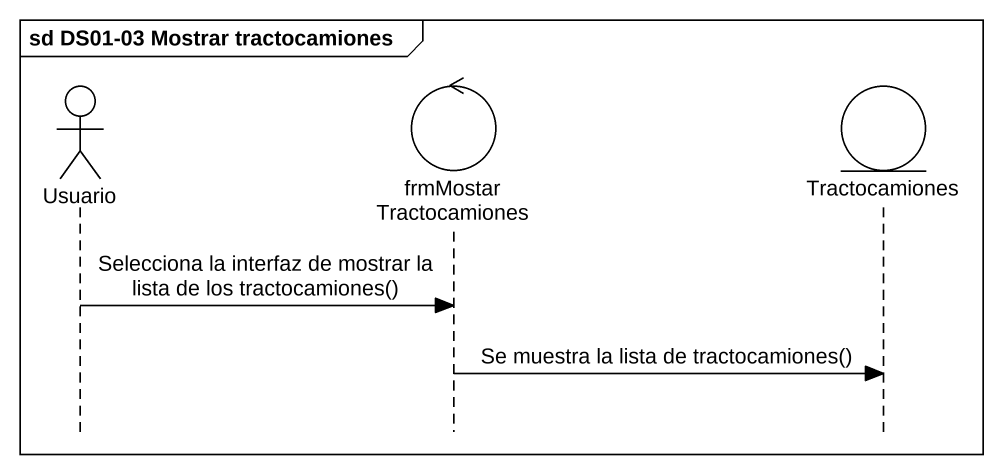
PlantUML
@startuml
mainframe sd DS01-03 Mostrar tractocamiones
hide footbox
actor Usuario
control frmMostarTractocamiones
entity Tractocamiones

Usuario -> frmMostarTractocamiones : Selecciona la interfaz de mostrar la lista de los tractocamiones()
frmMostarTractocamiones -> Tractocamiones : Se muestra la lista de tractocamiones()
@enduml
